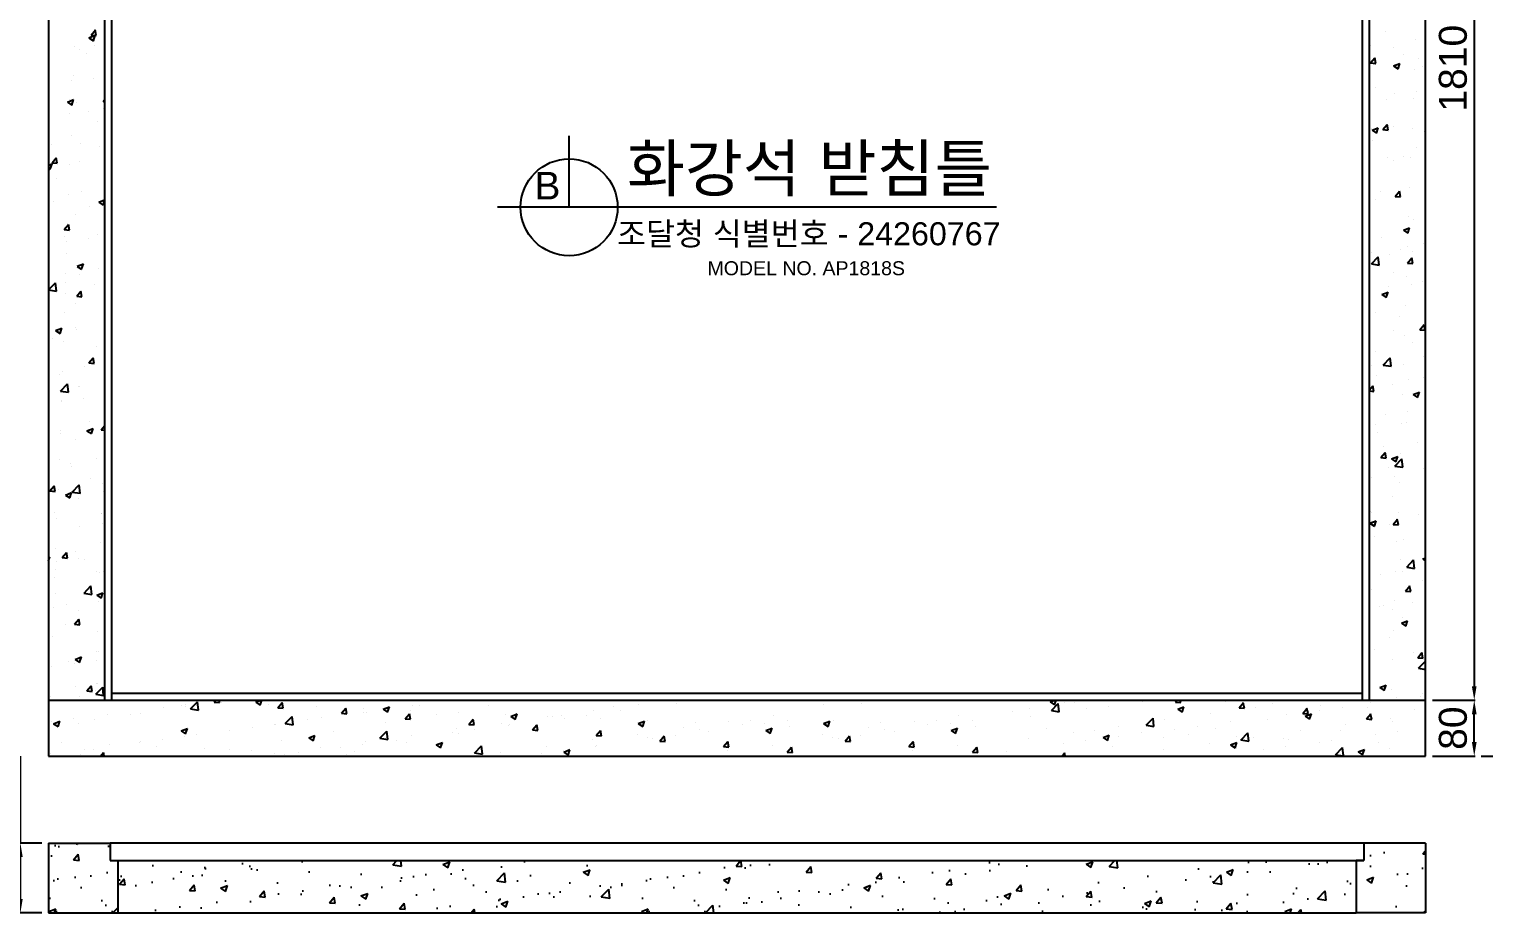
# Model space of a CAD drawing. Header units: millimetres. Extents: x 19970 to 27858, y -49763 to -44184.
# Drawn here: x 24179 to 26260, y -46942 to -45677 of the extents above; entities that cross this region are included whole.
import ezdxf
from ezdxf.enums import TextEntityAlignment as Align

# ---------------------------------------------------------------- set-up
doc = ezdxf.new("R2010")
doc.units = ezdxf.units.MM
doc.layers.add('TEXT', color=7, linetype='Continuous')
doc.layers.add('받침틀', color=251, linetype='Continuous')
doc.styles.get("Standard").update_dxf_attribs({"font": 'arial.ttf'})
doc.dimstyles.new('ISO-25', dxfattribs={"dimtxt": 40, "dimasz": 20, "dimexe": 1.25, "dimexo": 10, "dimgap": 10, "dimtad": 1, "dimdec": 0, "dimtxsty": 'Standard', "dimcen": 2.5, "dimclrd": 3, "dimclre": 3, "dimclrt": 3, "dimadec": 0, "dimazin": 0, "dimtfac": 1, "dimtdec": 0, "dimtmove": 0, "dimatfit": 3, "dimfxl": 0, "dimarcsym": 0})
pattern_1 = [(50, (11743.48, -48800.54), (100.20157, -8.7665), [10.4775, -115.2525]), (355, (11743.48, -48800.54), (-19.3839, 105.0813), [8.382, -92.2023]), (100.45144, (11751.83, -48801.27), (80.8177, 96.31476), [8.9045, -97.9496]), (46.1842, (11743.48, -48772.6), (149.0935, -23.1233), [15.7162, -172.8787]), (96.6356, (11755.9, -48774.53), (130.5723, 136.0844), [13.3568, -146.9246]), (351.1842, (11743.48, -48772.6), (130.5723, 136.0844), [12.573, -138.3029]), (21, (11757.45, -48779.585), (83.3879, -56.24586), [10.4775, -115.2525]), (326, (11757.45, -48779.58), (33.9911, 101.3034), [8.382, -92.202]), (71.45144, (11764.4, -48784.27), (117.379, 45.0575), [8.9045, -97.9495]), (37.5, (11743.48, -48800.54), (1.69873, 46.50527), [0, -91.0844, 0, -93.599, 0, -92.55125]), (7.5, (11743.48, -48800.54), (36.75081, 55.09932), [0, -53.3654, 0, -88.9889, 0, -35.27425]), (327.5, (11712.327, -48800.54), (74.57483, -3.15081), [0, -34.925, 0, -108.966, 0, -144.5895]), (317.5, (11698.36, -48800.54), (81.47105, 13.98457), [0, -45.4025, 0, -72.3646, 0, -102.6795])]

# ---------------------------------------------------------------- blocks, each defined once
blk = doc.blocks.new('*D24')
at = {"color": 3, "lineweight": -2, "transparency": 16777216}
for p, q in [((26227.2, -44827.9), (26247.8, -44827.9)), ((26246.6, -44847.9), (26246.6, -46617.9)), ((26186.6, -46637.9), (26247.8, -46637.9))]:
    blk.add_line(p, q, dxfattribs=at)
at = {"color": 3, "transparency": 16777216}
for points in [[(26243.2, -44847.9), (26249.9, -44847.9), (26246.6, -44827.9)], [(26243.2, -46617.9), (26249.9, -46617.9), (26246.6, -46637.9)]]:
    blk.add_solid(points, dxfattribs=at)
at = {"layer": 'Defpoints', "color": 0, "transparency": 16777216}
for p in [(26217.2, -44827.9), (26176.6, -46637.9), (26246.6, -46637.9)]:
    blk.add_point(p, dxfattribs=at)
at = {"color": 3, "transparency": 16777216, "insert": (26216.2, -45732.9), "char_height": 40, "attachment_point": 5, "rotation": 90}
blk.add_mtext('1810', dxfattribs=at)
blk = doc.blocks.new('*D25')
at = {"color": 3, "lineweight": -2, "transparency": 16777216}
for p, q in [((26236.6, -46637.9), (26245.3, -46637.9)), ((26246.6, -46697.9), (26246.6, -46657.9)), ((26186.6, -46717.9), (26247.8, -46717.9))]:
    blk.add_line(p, q, dxfattribs=at)
at = {"color": 3, "transparency": 16777216}
for points in [[(26243.2, -46657.9), (26249.9, -46657.9), (26246.6, -46637.9)], [(26243.2, -46697.9), (26249.9, -46697.9), (26246.6, -46717.9)]]:
    blk.add_solid(points, dxfattribs=at)
at = {"layer": 'Defpoints', "color": 0, "transparency": 16777216}
for p in [(26246.6, -46637.9), (26246.6, -46637.9), (26176.6, -46717.9)]:
    blk.add_point(p, dxfattribs=at)
at = {"color": 3, "transparency": 16777216, "insert": (26216.2, -46677.9), "char_height": 40, "attachment_point": 5, "rotation": 90}
blk.add_mtext('80', dxfattribs=at)
blk = doc.blocks.new('*D19')
at = {"color": 3, "lineweight": -2, "transparency": 16777216}
for p, q in [((26256.6, -44747.9), (26328.1, -44747.9)), ((26326.9, -46697.9), (26326.9, -44767.9)), ((26256.6, -46717.9), (26328.1, -46717.9))]:
    blk.add_line(p, q, dxfattribs=at)
at = {"color": 3, "transparency": 16777216}
for points in [[(26323.5, -44767.9), (26330.2, -44767.9), (26326.9, -44747.9)], [(26323.5, -46697.9), (26330.2, -46697.9), (26326.9, -46717.9)]]:
    blk.add_solid(points, dxfattribs=at)
at = {"layer": 'Defpoints', "color": 0, "transparency": 16777216}
for p in [(26246.6, -44747.9), (26326.9, -44747.9), (26246.6, -46717.9)]:
    blk.add_point(p, dxfattribs=at)
at = {"color": 3, "transparency": 16777216, "insert": (26296.4, -45732.9), "char_height": 40, "attachment_point": 5, "rotation": 90}
blk.add_mtext('1970', dxfattribs=at)
blk = doc.blocks.new('*D17')
at = {"color": 3, "lineweight": -2, "transparency": 16777216}
for p, q in [((24166.2, -46842.5), (24166.2, -46718)), ((24196.6, -46842.5), (24165, -46842.5)), ((24166.2, -46922.5), (24166.2, -46862.5)), ((24196.6, -46942.5), (24165, -46942.5))]:
    blk.add_line(p, q, dxfattribs=at)
at = {"color": 3, "transparency": 16777216}
for points in [[(24162.9, -46862.5), (24169.5, -46862.5), (24166.2, -46842.5)], [(24162.9, -46922.5), (24169.5, -46922.5), (24166.2, -46942.5)]]:
    blk.add_solid(points, dxfattribs=at)
at = {"layer": 'Defpoints', "color": 0, "transparency": 16777216}
for p in [(24166.2, -46842.5), (24206.6, -46842.5), (24206.6, -46942.5)]:
    blk.add_point(p, dxfattribs=at)
at = {"color": 3, "transparency": 16777216, "insert": (24135.8, -46770.2), "char_height": 40, "attachment_point": 5, "rotation": 90}
blk.add_mtext('100', dxfattribs=at)

msp = doc.modelspace()

# ---------------------------------------------------------------- hatches: boundary and pattern name
h = msp.add_hatch()
h.set_pattern_fill('AR-CONC', color=256, scale=0.55)
h.set_pattern_definition([(50, (10895.48, -48800.54), (100.20157, -8.7665), [10.4775, -115.2525]), (355, (10895.48, -48800.54), (-19.3839, 105.0813), [8.382, -92.2023]), (100.45144, (10903.83, -48801.27), (80.8177, 96.31476), [8.9045, -97.9496]), (46.1842, (10895.48, -48772.6), (149.0935, -23.1233), [15.7162, -172.8787]), (96.6356, (10907.9, -48774.53), (130.5723, 136.0844), [13.3568, -146.9246]), (351.1842, (10895.48, -48772.6), (130.5723, 136.0844), [12.573, -138.3029]), (21, (10909.45, -48779.585), (83.3879, -56.24586), [10.4775, -115.2525]), (326, (10909.45, -48779.58), (33.9911, 101.3034), [8.382, -92.202]), (71.45144, (10916.4, -48784.27), (117.379, 45.0575), [8.9045, -97.9495]), (37.5, (10895.48, -48800.54), (1.69873, 46.50527), [0, -91.0844, 0, -93.599, 0, -92.55125]), (7.5, (10895.48, -48800.54), (36.75081, 55.09932), [0, -53.3654, 0, -88.9889, 0, -35.27425]), (327.5, (10864.327, -48800.54), (74.57483, -3.15081), [0, -34.925, 0, -108.966, 0, -144.5895]), (317.5, (10850.36, -48800.54), (81.47105, 13.98457), [0, -45.4025, 0, -72.3646, 0, -102.6795])])
h.paths.add_polyline_path([(24305.6, -46942.5), (24305.6, -46864.5), (24294.6, -46864.5), (24294.6, -46842.5), (24206.6, -46842.5), (24206.6, -46942.5)])
h = msp.add_hatch()
h.set_pattern_fill('AR-CONC', color=256, scale=0.55)
h.set_pattern_definition(pattern_1)
h.paths.add_polyline_path([(26077.6, -46867.5), (26077.6, -46942.5), (26176.6, -46942.5), (26176.6, -46842.5), (26088.6, -46842.5), (26088.6, -46867.5)])
h = msp.add_hatch()
h.set_pattern_fill('AR-CONC', color=256, scale=0.55)
h.set_pattern_definition(pattern_1)
h.paths.add_polyline_path([(24305.6, -46867.5), (24305.6, -46942.5), (26077.6, -46942.5), (26077.6, -46867.5)])

# ---------------------------------------------------------------- linework, layer by layer
at = {"linetype": 'Continuous'}
for p, q in [((24264.3, -45689.2), (24273.2, -45685.8)), ((24264.3, -45689.2), (24270.6, -45693.5)), ((24267.3, -45685.4), (24273.4, -45678.1)), ((24267.3, -45685.4), (24274.8, -45686)), ((24270.6, -45693.5), (24273.2, -45685.8)), ((24274.8, -45686.1), (24273.3, -45678.1)), ((26119.4, -45680.2), (26119.4, -45680.2)), ((26162.2, -45692.3), (26162.2, -45692.3)), ((24243.2, -45701.7), (24243.2, -45701.7)), ((24251.2, -45706.1), (24251.2, -45706.1)), ((24261.2, -45712.5), (24261.2, -45712.5)), ((24272.2, -45701.1), (24272.2, -45701.1)), ((26098, -45700.4), (26098, -45700.4)), ((26131.4, -45703.6), (26131.4, -45703.6)), ((26145.8, -45713.8), (26145.8, -45713.8)), ((26098.2, -45725.3), (26104.3, -45718)), ((26098.2, -45725.3), (26105.8, -45726)), ((26105.7, -45726), (26104.3, -45718)), ((26104.8, -45728), (26104.8, -45728)), ((26131.2, -45729.6), (26140.1, -45726.2)), ((26131.2, -45729.6), (26137.5, -45733.9)), ((26137.5, -45733.9), (26140.1, -45726.2)), ((26160.6, -45734.5), (26160.6, -45734.5)), ((26166.2, -45719.7), (26166.2, -45719.7)), ((26172.6, -45730.9), (26172.6, -45730.9)), ((24238.8, -45751.2), (24238.8, -45751.2)), ((24241.7, -45744), (24241.7, -45744)), ((24270.5, -45747), (24270.5, -45747)), ((24233.4, -45781.3), (24242.3, -45777.9)), ((24236.5, -45777.4), (24236.5, -45777.4)), ((24239.7, -45785.6), (24242.3, -45777.9)), ((26105.8, -45760.7), (26105.8, -45760.7)), ((26120.5, -45778.4), (26120.5, -45778.4)), ((26132.8, -45769.8), (26132.8, -45769.8)), ((26159.1, -45776.8), (26159.1, -45776.8)), ((26164.6, -45765.6), (26164.6, -45765.6)), ((24233.4, -45781.3), (24239.7, -45785.6)), ((24237.1, -45797.1), (24237.1, -45797.1)), ((24240.1, -45786.3), (24240.1, -45786.3)), ((24246, -45781.8), (24246, -45781.8)), ((24263.3, -45794.5), (24263.3, -45794.5)), ((24284.9, -45780.9), (24286.6, -45778.9)), ((24284.9, -45780.9), (24286.6, -45781.1)), ((24285.2, -45790.8), (24285.2, -45790.8)), ((24276.4, -45809.7), (24276.4, -45809.7)), ((26099.4, -45819.9), (26099.4, -45819.9)), ((26100.3, -45821.7), (26109.2, -45818.3)), ((26106.6, -45826), (26109.2, -45818.3)), ((26115.8, -45820.9), (26122, -45813.6)), ((26123.3, -45821.5), (26121.9, -45813.6)), ((26131.2, -45815.7), (26131.2, -45815.7)), ((26157.6, -45819.1), (26157.6, -45819.1)), ((24238.6, -45828.6), (24238.6, -45828.6)), ((24251.8, -45840.9), (24251.8, -45840.9)), ((26100.3, -45821.7), (26106.6, -45826)), ((26100.6, -45836.5), (26100.6, -45836.5)), ((26115.8, -45820.9), (26123.4, -45821.5)), ((26174.7, -45823.8), (26174.7, -45823.8)), ((24211.2, -45842), (24211.2, -45842)), ((24211.4, -45868.5), (24217.5, -45861.2)), ((24218.9, -45869.1), (24217.5, -45861.2)), ((24279, -45844.8), (24279, -45844.8)), ((26122.6, -45860.4), (26122.6, -45860.4)), ((26145.9, -45859.5), (26145.9, -45859.5)), ((26156, -45861.4), (26156, -45861.4)), ((26163.6, -45846.2), (26163.6, -45846.2)), ((24206.6, -45871.9), (24211.4, -45870)), ((24206.6, -45876.2), (24208.8, -45877.7)), ((24208.8, -45877.7), (24211.4, -45870)), ((24211.4, -45868.5), (24219, -45869.1)), ((24237, -45870.9), (24237, -45870.9)), ((24250.9, -45866.9), (24250.9, -45866.9)), ((26097.8, -45865.8), (26097.8, -45865.8)), ((26131, -45864.4), (26131, -45864.4)), ((26176.1, -45872.9), (26176.6, -45872.7)), ((26176.1, -45872.9), (26176.6, -45873.2)), ((24218.4, -45891), (24218.4, -45891)), ((24213.3, -45923.9), (24213.3, -45923.9)), ((24235.5, -45913.1), (24235.5, -45913.1)), ((24254.3, -45909.7), (24254.3, -45909.7)), ((24278.3, -45924.5), (24286.6, -45921.4)), ((24284.7, -45928.8), (24286.6, -45923.1)), ((26105.5, -45921.5), (26105.5, -45921.5)), ((26112.5, -45909.6), (26112.5, -45909.6)), ((26133.4, -45916.4), (26139.6, -45909.1)), ((26133.4, -45916.4), (26141, -45917)), ((26138.3, -45910.7), (26138.3, -45910.7)), ((26141, -45917.1), (26139.5, -45909.1)), ((26154.5, -45903.6), (26154.5, -45903.6)), ((24245.6, -45942.7), (24245.6, -45942.7)), ((24265.2, -45930.5), (24265.2, -45930.5)), ((24278.3, -45924.6), (24284.7, -45928.8)), ((24281.1, -45926.8), (24281.1, -45926.8)), ((24229, -45964), (24235.2, -45956.7)), ((24229, -45964), (24236.6, -45964.7)), ((24234, -45955.4), (24234, -45955.4)), ((24236.6, -45964.7), (24235.1, -45956.7)), ((26145.2, -45965), (26154.1, -45961.5)), ((26145.2, -45965), (26151.5, -45969.2)), ((26151.5, -45969.2), (26154.1, -45961.6)), ((26152.9, -45945.9), (26152.9, -45945.9)), ((26159.3, -45949.1), (26159.3, -45949.1)), ((24229, -45974.3), (24229, -45974.3)), ((24231.8, -45980.6), (24231.8, -45980.6)), ((24263.6, -45976.4), (24263.6, -45976.4)), ((24276, -45970.5), (24276, -45970.5)), ((26113.6, -45975.6), (26113.6, -45975.6)), ((26174.3, -45984.6), (26174.3, -45984.6)), ((24232.4, -45997.7), (24232.4, -45997.7)), ((26099.4, -46013.2), (26109.3, -46002.9)), ((26100.2, -45997.3), (26100.2, -45997.3)), ((26110.7, -46015), (26109.3, -46002.9)), ((26125.8, -45999.2), (26125.8, -45999.2)), ((26140.4, -45992.7), (26140.4, -45992.7)), ((26151.1, -46011.9), (26157.2, -46004.6)), ((26151.4, -45988.2), (26151.4, -45988.2)), ((26158.6, -46012.6), (26157.1, -46004.6)), ((26157.6, -45995), (26157.6, -45995)), ((24230.2, -46026.5), (24230.2, -46026.5)), ((24247.4, -46016.6), (24256.3, -46013.2)), ((24247.4, -46016.7), (24253.8, -46020.9)), ((24250.5, -46027.7), (24250.5, -46027.7)), ((24253.8, -46020.9), (24256.3, -46013.2)), ((24278.3, -46020.2), (24278.3, -46020.2)), ((26099.4, -46013.2), (26110.7, -46015)), ((26130.7, -46025.2), (26130.7, -46025.2)), ((26151.1, -46011.9), (26158.7, -46012.6)), ((24206.6, -46050.4), (24216.5, -46040.1)), ((24217.9, -46052.2), (24216.5, -46040.1)), ((24230.9, -46040), (24230.9, -46040)), ((24272.1, -46042.1), (24272.1, -46042.1)), ((26124.2, -46045.1), (26124.2, -46045.1)), ((26149.8, -46030.5), (26149.8, -46030.5)), ((26156.1, -46043), (26156.1, -46043)), ((26172.3, -46038.8), (26172.3, -46038.8)), ((24206.6, -46050.4), (24217.9, -46052.2)), ((24231.1, -46056.2), (24231.1, -46056.2)), ((24246.7, -46059.5), (24252.8, -46052.2)), ((24246.7, -46059.5), (24254.2, -46060.2)), ((24254.2, -46060.2), (24252.7, -46052.2)), ((26114.3, -46057.1), (26123.2, -46053.6)), ((26114.3, -46057.1), (26120.6, -46061.3)), ((26120.6, -46061.3), (26123.2, -46053.6)), ((24229.3, -46082.2), (24229.3, -46082.2)), ((24244.9, -46070.3), (24244.9, -46070.3)), ((26105.1, -46082.4), (26105.1, -46082.4)), ((26138.9, -46088.9), (26138.9, -46088.9)), ((26148.3, -46072.7), (26148.3, -46072.7)), ((24216.5, -46108.7), (24225.4, -46105.3)), ((24216.5, -46108.7), (24222.9, -46113)), ((24222.9, -46113), (24225.4, -46105.3)), ((24245.2, -46103.5), (24245.2, -46103.5)), ((24246.8, -46106.6), (24246.8, -46106.6)), ((26131.4, -46107.9), (26131.4, -46107.9)), ((26168.7, -46107.4), (26174.8, -46100.1)), ((26168.7, -46107.4), (26176.3, -46108.1)), ((26176.2, -46108.1), (26174.7, -46100.2)), ((24211.5, -46120.4), (24211.5, -46120.4)), ((24227.8, -46124.5), (24227.8, -46124.5)), ((24275.7, -46131.4), (24275.7, -46131.4)), ((26146.7, -46115), (26146.7, -46115)), ((26158.2, -46125), (26158.2, -46125)), ((24264.3, -46155), (24270.4, -46147.7)), ((24271.8, -46155.7), (24270.3, -46147.8)), ((26105.5, -46139), (26105.5, -46139)), ((26116.3, -46158), (26126.2, -46147.7)), ((26127.6, -46159.7), (26126.2, -46147.7)), ((26173.9, -46145.4), (26173.9, -46145.4)), ((24222.1, -46171.5), (24222.1, -46171.5)), ((24226.2, -46166.8), (24226.2, -46166.8)), ((24258.3, -46159.9), (24258.3, -46159.9)), ((24264.3, -46155), (24271.9, -46155.7)), ((26099.8, -46158.1), (26099.8, -46158.1)), ((26106.1, -46172.5), (26106.1, -46172.5)), ((26116.3, -46157.9), (26127.6, -46159.7)), ((26145.2, -46157.3), (26145.2, -46157.3)), ((24223.5, -46195.2), (24233.4, -46184.9)), ((24234.8, -46196.9), (24233.4, -46184.9)), ((24248.9, -46188.6), (24248.9, -46188.6)), ((24250.1, -46188.5), (24250.1, -46188.5)), ((26096.6, -46193.4), (26101.3, -46187.7)), ((26102.7, -46195.7), (26101.3, -46187.7)), ((26130.3, -46186), (26130.3, -46186)), ((26152.3, -46178.5), (26152.3, -46178.5)), ((26173.9, -46175.4), (26173.9, -46175.4)), ((24223.5, -46195.2), (24234.8, -46196.9)), ((24224.7, -46209.1), (24224.7, -46209.1)), ((24224.9, -46210), (24224.9, -46210)), ((24256.6, -46205.8), (24256.6, -46205.8)), ((26096.6, -46195.1), (26102.8, -46195.7)), ((26143.7, -46199.6), (26143.7, -46199.6)), ((26159.2, -46200.3), (26168.1, -46196.9)), ((26159.2, -46200.3), (26165.5, -46204.6)), ((26165.5, -46204.6), (26168.1, -46196.9)), ((26118.9, -46228.6), (26118.9, -46228.6)), ((26150.7, -46224.4), (26150.7, -46224.4)), ((24223.2, -46251.4), (24223.2, -46251.4)), ((24223.2, -46255.9), (24223.2, -46255.9)), ((24261.4, -46252), (24270.3, -46248.6)), ((24261.4, -46252), (24267.8, -46256.2)), ((24264.6, -46238.9), (24264.6, -46238.9)), ((24267.8, -46256.2), (24270.3, -46248.6)), ((24271.3, -46249.6), (24271.3, -46249.6)), ((24281.9, -46250.6), (24286.6, -46245)), ((24281.9, -46250.6), (24286.6, -46251)), ((26104.7, -46243.2), (26104.7, -46243.2)), ((26108.2, -46254.4), (26108.2, -46254.4)), ((26142.1, -46241.9), (26142.1, -46241.9)), ((26149.2, -46240.2), (26149.2, -46240.2)), ((26176, -46257.3), (26176, -46257.3)), ((24244.9, -46264.3), (24244.9, -46264.3)), ((26117.3, -46274.5), (26117.3, -46274.5)), ((26165.4, -46268.2), (26165.4, -46268.2)), ((24221.6, -46293.6), (24221.6, -46293.6)), ((24275.3, -46292.2), (24275.3, -46292.2)), ((24285.8, -46285.5), (24285.8, -46285.5)), ((26112.8, -46290.5), (26119, -46283.2)), ((26112.8, -46290.5), (26120.4, -46291.2)), ((26120.4, -46291.2), (26118.9, -46283.2)), ((26128.3, -46292.4), (26137.2, -46289)), ((26128.3, -46292.4), (26134.6, -46296.6)), ((26133.1, -46302.7), (26143, -46292.4)), ((26134.6, -46296.6), (26137.2, -46289)), ((26140.6, -46284.1), (26140.6, -46284.1)), ((26144.4, -46304.4), (26143, -46292.4)), ((24237.9, -46299.6), (24237.9, -46299.6)), ((24239.9, -46303.8), (24239.9, -46303.8)), ((26099.5, -46318.9), (26099.5, -46318.9)), ((26123.9, -46304.8), (26123.9, -46304.8)), ((26132, -46318.2), (26132, -46318.2)), ((26133.1, -46302.7), (26144.4, -46304.4)), ((26173.5, -46306.2), (26173.5, -46306.2)), ((24208.4, -46338.1), (24214.5, -46330.8)), ((24208.4, -46338.1), (24216, -46338.8)), ((24215.9, -46338.8), (24214.5, -46330.9)), ((24220.1, -46335.9), (24220.1, -46335.9)), ((24240.3, -46339.9), (24250.2, -46329.6)), ((24240.3, -46339.9), (24251.6, -46341.6)), ((24251.6, -46341.7), (24250.2, -46329.6)), ((24266.7, -46320.9), (24266.7, -46320.9)), ((24284.2, -46327.8), (24284.2, -46327.8)), ((24284.7, -46339.2), (24284.7, -46339.2)), ((26139, -46326.4), (26139, -46326.4)), ((24230.5, -46344.1), (24239.4, -46340.6)), ((24230.5, -46344.1), (24236.9, -46348.3)), ((24236.9, -46348.3), (24239.4, -46340.7)), ((24249.7, -46349.3), (24249.7, -46349.3)), ((26129.9, -46346.8), (26129.9, -46346.8)), ((24214.6, -46368.4), (24214.6, -46368.4)), ((24218.5, -46378.2), (24218.5, -46378.2)), ((24282.4, -46371.2), (24282.4, -46371.2)), ((24282.7, -46370.1), (24282.7, -46370.1)), ((26097.4, -46384.5), (26106.3, -46381.1)), ((26098.6, -46368.3), (26098.6, -46368.3)), ((26099.2, -46369.7), (26099.2, -46369.7)), ((26103.7, -46388.7), (26106.3, -46381.1)), ((26130.5, -46386.1), (26136.6, -46378.8)), ((26138, -46386.7), (26136.5, -46378.8)), ((26137.5, -46368.7), (26137.5, -46368.7)), ((26167, -46372.6), (26167, -46372.6)), ((24251.3, -46389.3), (24251.3, -46389.3)), ((24283.1, -46385.1), (24283.1, -46385.1)), ((26097.4, -46384.5), (26103.7, -46388.7)), ((26126, -46386.8), (26126, -46386.8)), ((26130.5, -46386.1), (26138.1, -46386.7)), ((24217, -46420.5), (24217, -46420.5)), ((24281.1, -46412.3), (24281.1, -46412.3)), ((26104.3, -46404), (26104.3, -46404)), ((26135.9, -46411), (26135.9, -46411)), ((26145.3, -46407.9), (26145.3, -46407.9)), ((24206.6, -46433.5), (24208.5, -46432.7)), ((24206.6, -46438.5), (24208.5, -46432.7)), ((24217.9, -46439.4), (24217.9, -46439.4)), ((24226, -46433.7), (24232.2, -46426.4)), ((24226, -46433.7), (24233.6, -46434.3)), ((24233.6, -46434.3), (24232.1, -46426.4)), ((24244.5, -46425.1), (24244.5, -46425.1)), ((24249.7, -46435.2), (24249.7, -46435.2)), ((24257.7, -46436.1), (24257.7, -46436.1)), ((26141.7, -46437.1), (26141.7, -46437.1)), ((26150, -46447.4), (26159.8, -46437.1)), ((26161.2, -46449.2), (26159.8, -46437.1)), ((26173.2, -46435.6), (26176.6, -46434.3)), ((26173.2, -46435.6), (26176.6, -46437.9)), ((24215.4, -46462.7), (24215.4, -46462.7)), ((24216.7, -46450.3), (24216.7, -46450.3)), ((24274.9, -46453), (24274.9, -46453)), ((24279.6, -46454.6), (24279.6, -46454.6)), ((24284.5, -46453.2), (24284.5, -46453.2)), ((26111.9, -46458), (26111.9, -46458)), ((26134.4, -46453.2), (26134.4, -46453.2)), ((26143.7, -46453.8), (26143.7, -46453.8)), ((26149.9, -46447.4), (26161.2, -46449.2)), ((24216.3, -46485.3), (24216.3, -46485.3)), ((24257.1, -46484.6), (24268.4, -46486.4)), ((24257.2, -46484.6), (24267, -46474.3)), ((24264.4, -46478.9), (24264.4, -46478.9)), ((24268.4, -46486.4), (24267, -46474.3)), ((24275.5, -46487.3), (24284.3, -46483.9)), ((24281.8, -46491.6), (24284.3, -46483.9)), ((26099.1, -46479.8), (26099.1, -46479.8)), ((26148.1, -46481.6), (26154.2, -46474.3)), ((26148.1, -46481.6), (26155.7, -46482.3)), ((26155.6, -46482.3), (26154.1, -46474.3)), ((26173.2, -46467.1), (26173.2, -46467.1)), ((24213.9, -46505), (24213.9, -46505)), ((24232.4, -46500.7), (24232.4, -46500.7)), ((24275.4, -46487.3), (24281.8, -46491.6)), ((24278, -46496.9), (24278, -46496.9)), ((26110.3, -46503.9), (26110.3, -46503.9)), ((26117, -46502), (26117, -46502)), ((26132.8, -46495.5), (26132.8, -46495.5)), ((26158.4, -46497.5), (26158.4, -46497.5)), ((24243.7, -46529.2), (24249.8, -46521.9)), ((24249.4, -46510.1), (24249.4, -46510.1)), ((24251.2, -46529.9), (24249.7, -46521.9)), ((26129.5, -46507.7), (26129.5, -46507.7)), ((26142.3, -46527.7), (26151.2, -46524.3)), ((26142.3, -46527.7), (26148.6, -46532)), ((26143.8, -46519.1), (26143.8, -46519.1)), ((26148.6, -46532), (26151.2, -46524.3)), ((24212.3, -46547.3), (24212.3, -46547.3)), ((24231, -46529), (24231, -46529)), ((24243.7, -46529.2), (24251.3, -46529.9)), ((24276.5, -46539.2), (24276.5, -46539.2)), ((26125, -46547.6), (26125, -46547.6)), ((26131.3, -46537.8), (26131.3, -46537.8)), ((24207.7, -46565.6), (24207.7, -46565.6)), ((24275.5, -46568.5), (24275.5, -46568.5)), ((24277.8, -46568.5), (24277.8, -46568.5)), ((26104, -46564.8), (26104, -46564.8)), ((26159.5, -46569.4), (26159.5, -46569.4)), ((24210.8, -46589.6), (24210.8, -46589.6)), ((24234.5, -46582.6), (24234.5, -46582.6)), ((24244.1, -46585.9), (24244.1, -46585.9)), ((24244.5, -46579.4), (24250.9, -46583.7)), ((24244.6, -46579.4), (24253.4, -46576)), ((24250.9, -46583.7), (24253.4, -46576)), ((24274.9, -46581.4), (24274.9, -46581.4)), ((26129.8, -46580.1), (26129.8, -46580.1)), ((26165.7, -46577.1), (26171.8, -46569.8)), ((26165.7, -46577.1), (26173.3, -46577.8)), ((26166.8, -46592.2), (26176.6, -46582)), ((26173.2, -46577.8), (26171.8, -46569.8)), ((26171.8, -46587.1), (26171.8, -46587.1)), ((26166.8, -46592.1), (26176.6, -46593.7)), ((24209.3, -46631.9), (24209.3, -46631.9)), ((24244.4, -46618.6), (24244.4, -46618.6)), ((24261.3, -46624.7), (24267.4, -46617.4)), ((24261.3, -46624.7), (24268.9, -46625.4)), ((24268.8, -46625.4), (24267.3, -46617.4)), ((24273.4, -46623.7), (24273.4, -46623.7)), ((24274, -46629.4), (24283.9, -46619.1)), ((24274, -46629.4), (24285.3, -46631.1)), ((24274.6, -46613.8), (24274.6, -46613.8)), ((24276.2, -46614.5), (24276.2, -46614.5)), ((24285.3, -46631.1), (24283.9, -46619.1)), ((26111.4, -46619.8), (26120.3, -46616.4)), ((26111.4, -46619.8), (26117.7, -46624.1)), ((26117.7, -46624.1), (26120.3, -46616.4)), ((26128.2, -46622.4), (26128.2, -46622.4)), ((26172.8, -46627.9), (26172.8, -46627.9)), ((24250.2, -46633), (24250.2, -46633)), ((24371, -46647.7), (24371, -46647.7)), ((24385.8, -46638.7), (24385.8, -46638.7)), ((24397.1, -46645.5), (24397.1, -46645.5)), ((24402.8, -46643.5), (24402.8, -46643.5)), ((24403, -46647.5), (24403, -46647.5)), ((24409.5, -46650.4), (24419.4, -46640.1)), ((24409.5, -46650.4), (24420.8, -46652.1)), ((24420.8, -46652.2), (24419.4, -46640.1)), ((24443.5, -46640.7), (24445.8, -46637.9)), ((24443.5, -46640.7), (24451.1, -46641.3)), ((24451, -46641.3), (24450.4, -46637.9)), ((24453.6, -46641.6), (24453.6, -46641.6)), ((24467.2, -46639.4), (24467.2, -46639.4)), ((24502.9, -46640.7), (24510.2, -46637.9)), ((24502.9, -46640.7), (24509.2, -46645)), ((24509.2, -46645), (24511.6, -46637.9)), ((24521.4, -46644.5), (24521.4, -46644.5)), ((24534.6, -46648.6), (24540.7, -46641.3)), ((24534.6, -46648.6), (24542.2, -46649.3)), ((24542.1, -46649.3), (24540.6, -46641.3)), ((24589.2, -46647.3), (24589.2, -46647.3)), ((24625.7, -46656.6), (24631.8, -46649.3)), ((24633.2, -46657.3), (24631.7, -46649.3)), ((24657, -46650.2), (24657, -46650.2)), ((24685.4, -46650.9), (24694.3, -46647.4)), ((24685.4, -46650.9), (24691.7, -46655.1)), ((24689.6, -46651.4), (24689.6, -46651.4)), ((24691.7, -46655.1), (24694.3, -46647.5)), ((24726.9, -46645.6), (24726.9, -46645.6)), ((24737.7, -46645.1), (24737.7, -46645.1)), ((24836.3, -46645), (24836.3, -46645)), ((24985.9, -46652.3), (24985.9, -46652.3)), ((25014.8, -46647.5), (25014.8, -46647.5)), ((25050, -46644.2), (25050, -46644.2)), ((25104.7, -46642.4), (25104.7, -46642.4)), ((25136.5, -46638.3), (25136.5, -46638.3)), ((25315.3, -46644.2), (25315.3, -46644.2)), ((25369.9, -46642.4), (25369.9, -46642.4)), ((25401.7, -46638.3), (25401.7, -46638.3)), ((25609.8, -46650.3), (25609.8, -46650.3)), ((25639.6, -46640.4), (25646.3, -46637.9)), ((25639.6, -46640.4), (25646, -46644.7)), ((25641.5, -46652.8), (25651.4, -46642.5)), ((25641.5, -46652.8), (25652.8, -46654.5)), ((25646, -46644.7), (25648.2, -46637.9)), ((25652.8, -46654.6), (25651.3, -46642.5)), ((25659.6, -46641.1), (25659.6, -46641.1)), ((25675, -46641.4), (25675, -46641.4)), ((25691.5, -46650.4), (25691.5, -46650.4)), ((25723.3, -46646.2), (25723.3, -46646.2)), ((25771.4, -46639.9), (25771.4, -46639.9)), ((25819, -46640.8), (25821.4, -46637.9)), ((25819, -46640.8), (25826.6, -46641.4)), ((25822.2, -46650.6), (25831.1, -46647.2)), ((25822.2, -46650.6), (25828.5, -46654.8)), ((25826.5, -46641.4), (25825.8, -46637.9)), ((25828.5, -46654.8), (25831, -46647.2)), ((25890.4, -46639.9), (25890.4, -46639.9)), ((25910.1, -46648.7), (25916.2, -46641.4)), ((25910.1, -46648.7), (25917.6, -46649.4)), ((25917.6, -46649.4), (25916.1, -46641.5)), ((25932.9, -46649), (25932.9, -46649)), ((25958.2, -46642.8), (25958.2, -46642.8)), ((25998.9, -46639.4), (25998.9, -46639.4)), ((26001.1, -46656.7), (26007.3, -46649.4)), ((26008.7, -46657.4), (26007.2, -46649.4)), ((26026, -46645.7), (26026, -46645.7)), ((26058.2, -46647.8), (26058.2, -46647.8)), ((26093.8, -46648.5), (26093.8, -46648.5)), ((26098.7, -46640.6), (26098.7, -46640.6)), ((26134.8, -46634.3), (26134.8, -46634.3)), ((26138.4, -46637.2), (26138.4, -46637.2)), ((26161.6, -46651.4), (26161.6, -46651.4)), ((26170.2, -46633.1), (26170.2, -46633.1)), ((24210.9, -46668.7), (24210.9, -46668.7)), ((24213.6, -46671.5), (24222.5, -46668.1)), ((24213.6, -46671.5), (24220, -46675.7)), ((24220, -46675.7), (24222.5, -46668.1)), ((24242.7, -46664.5), (24242.7, -46664.5)), ((24249, -46671), (24249, -46671)), ((24271.9, -46666), (24271.9, -46666)), ((24290.8, -46658.2), (24290.8, -46658.2)), ((24323.1, -46658.3), (24323.1, -46658.3)), ((24337.8, -46656.5), (24337.8, -46656.5)), ((24529.5, -46672.5), (24529.5, -46672.5)), ((24531.6, -46672.2), (24531.6, -46672.2)), ((24545.1, -46671.4), (24555, -46661.1)), ((24545.1, -46671.4), (24556.4, -46673.1)), ((24556.4, -46673.2), (24554.9, -46661.1)), ((24577.6, -46666.1), (24577.6, -46666.1)), ((24596.8, -46663.2), (24596.8, -46663.2)), ((24625.7, -46656.6), (24633.3, -46657.3)), ((24657.8, -46655.6), (24657.8, -46655.6)), ((24660.9, -46655.1), (24660.9, -46655.1)), ((24688.1, -46670.5), (24688.1, -46670.5)), ((24716.8, -46664.6), (24722.9, -46657.3)), ((24716.8, -46664.6), (24724.3, -46665.2)), ((24724.3, -46665.2), (24722.8, -46657.3)), ((24724.8, -46653.1), (24724.8, -46653.1)), ((24762.2, -46657.8), (24762.2, -46657.8)), ((24792.6, -46655.9), (24792.6, -46655.9)), ((24807.8, -46672.5), (24814, -46665.2)), ((24807.8, -46672.5), (24815.4, -46673.2)), ((24815.4, -46673.2), (24813.9, -46665.3)), ((24854.7, -46670.8), (24854.7, -46670.8)), ((24860.4, -46658.8), (24860.4, -46658.8)), ((24866.7, -46672.9), (24866.7, -46672.9)), ((24867.9, -46661), (24876.8, -46657.6)), ((24867.9, -46661), (24874.2, -46665.3)), ((24874.2, -46665.3), (24876.8, -46657.6)), ((24898.9, -46680.5), (24905.1, -46673.2)), ((24906.5, -46681.2), (24905, -46673.2)), ((24920.7, -46661.3), (24920.7, -46661.3)), ((24928.2, -46661.7), (24928.2, -46661.7)), ((24940.8, -46660.2), (24940.8, -46660.2)), ((24944.6, -46663.5), (24944.6, -46663.5)), ((24976.4, -46659.3), (24976.4, -46659.3)), ((24996, -46664.5), (24996, -46664.5)), ((25024.5, -46653), (25024.5, -46653)), ((25050.4, -46671.2), (25059.3, -46667.8)), ((25050.4, -46671.2), (25056.7, -46675.5)), ((25056.7, -46675.5), (25059.3, -46667.8)), ((25063.8, -46667.4), (25063.8, -46667.4)), ((25131.6, -46670.2), (25131.6, -46670.2)), ((25179.7, -46668), (25179.7, -46668)), ((25199.4, -46673.1), (25199.4, -46673.1)), ((25211.5, -46666.5), (25211.5, -46666.5)), ((25231.4, -46671.5), (25231.4, -46671.5)), ((25243.8, -46659.9), (25243.8, -46659.9)), ((25263.2, -46667.3), (25263.2, -46667.3)), ((25315.6, -46671.2), (25324.5, -46667.8)), ((25315.6, -46671.2), (25321.9, -46675.5)), ((25321.9, -46675.5), (25324.5, -46667.8)), ((25329, -46667.4), (25329, -46667.4)), ((25396.8, -46670.2), (25396.8, -46670.2)), ((25444.9, -46668), (25444.9, -46668)), ((25464.6, -46673.1), (25464.6, -46673.1)), ((25476.7, -46666.5), (25476.7, -46666.5)), ((25496.6, -46671.5), (25496.6, -46671.5)), ((25509, -46659.9), (25509, -46659.9)), ((25528.4, -46667.3), (25528.4, -46667.3)), ((25585.5, -46653.8), (25585.5, -46653.8)), ((25611.3, -46660.9), (25611.3, -46660.9)), ((25777, -46673.8), (25786.9, -46663.5)), ((25788.3, -46675.6), (25786.9, -46663.5)), ((25803.5, -46666), (25803.5, -46666)), ((25868.8, -46657.1), (25868.8, -46657.1)), ((25898.1, -46668.9), (25898.1, -46668.9)), ((25950.6, -46666), (25950.6, -46666)), ((25978.3, -46658.3), (25978.3, -46658.3)), ((26001.1, -46656.7), (26008.7, -46657.4)), ((26004.7, -46660.7), (26013.6, -46657.3)), ((26004.7, -46660.8), (26011, -46665)), ((26010.1, -46654.1), (26010.1, -46654.1)), ((26011, -46665), (26013.6, -46657.3)), ((26024.7, -46653.3), (26024.7, -46653.3)), ((26062.5, -46672.8), (26062.5, -46672.8)), ((26092.2, -46664.7), (26098.4, -46657.4)), ((26092.2, -46664.7), (26099.8, -46665.3)), ((26099.8, -46665.4), (26098.3, -46657.4)), ((26126.7, -46664.6), (26126.7, -46664.6)), ((26129.2, -46668.5), (26129.2, -46668.5)), ((24207.7, -46674.1), (24207.7, -46674.1)), ((24369.4, -46693.6), (24369.4, -46693.6)), ((24396.2, -46681.6), (24405.1, -46678.2)), ((24396.2, -46681.7), (24402.5, -46685.9)), ((24401.5, -46689.8), (24401.5, -46689.8)), ((24402.5, -46685.9), (24405.1, -46678.2)), ((24417.5, -46687.2), (24417.5, -46687.2)), ((24465.6, -46681.7), (24465.6, -46681.7)), ((24497.7, -46676.7), (24497.7, -46676.7)), ((24578.7, -46691.8), (24587.6, -46688.4)), ((24578.7, -46691.8), (24585, -46696.1)), ((24585, -46696.1), (24587.6, -46688.4)), ((24614.1, -46683.2), (24614.1, -46683.2)), ((24680.6, -46692.4), (24690.5, -46682.1)), ((24680.6, -46692.4), (24691.9, -46694.2)), ((24691.9, -46694.2), (24690.5, -46682.1)), ((24725.4, -46687.8), (24725.4, -46687.8)), ((24784.5, -46684.6), (24784.5, -46684.6)), ((24790.6, -46678.9), (24790.6, -46678.9)), ((24792.6, -46685.6), (24792.6, -46685.6)), ((24816.3, -46680.4), (24816.3, -46680.4)), ((24864.4, -46674.1), (24864.4, -46674.1)), ((24898.9, -46680.5), (24906.5, -46681.2)), ((24990, -46688.5), (24996.2, -46681.2)), ((24990, -46688.5), (24997.6, -46689.1)), ((24997.5, -46689.2), (24996.1, -46681.2)), ((25048.5, -46686.5), (25048.5, -46686.5)), ((25063.3, -46691.9), (25063.3, -46691.9)), ((25071.3, -46692.5), (25071.3, -46692.5)), ((25081.1, -46696.4), (25087.2, -46689.1)), ((25088.6, -46697.1), (25087.2, -46689.2)), ((25103.1, -46688.4), (25103.1, -46688.4)), ((25114.5, -46676.9), (25114.5, -46676.9)), ((25137.4, -46679.2), (25137.4, -46679.2)), ((25151.2, -46682), (25151.2, -46682)), ((25232.9, -46681.4), (25241.8, -46678)), ((25232.9, -46681.4), (25239.2, -46685.6)), ((25239.2, -46685.6), (25241.8, -46678)), ((25267.2, -46676), (25267.2, -46676)), ((25313.7, -46686.5), (25313.7, -46686.5)), ((25328.5, -46691.9), (25328.5, -46691.9)), ((25336.5, -46692.5), (25336.5, -46692.5)), ((25346.3, -46696.4), (25352.5, -46689.1)), ((25353.9, -46697.1), (25352.4, -46689.2)), ((25368.3, -46688.4), (25368.3, -46688.4)), ((25379.7, -46676.9), (25379.7, -46676.9)), ((25402.6, -46679.2), (25402.6, -46679.2)), ((25416.4, -46682), (25416.4, -46682)), ((25498.1, -46681.4), (25507, -46678)), ((25498.1, -46681.4), (25504.5, -46685.6)), ((25504.5, -46685.6), (25507, -46678)), ((25532.4, -46676), (25532.4, -46676)), ((25608.2, -46692.6), (25608.2, -46692.6)), ((25635, -46678.8), (25635, -46678.8)), ((25673.4, -46683.7), (25673.4, -46683.7)), ((25702.7, -46681.7), (25702.7, -46681.7)), ((25715.4, -46691.5), (25721.8, -46695.8)), ((25715.5, -46691.5), (25724.3, -46688.1)), ((25721.8, -46695.8), (25724.3, -46688.1)), ((25737.6, -46675.5), (25737.6, -46675.5)), ((25738, -46690), (25738, -46690)), ((25770.5, -46684.6), (25770.5, -46684.6)), ((25777, -46673.8), (25788.3, -46675.6)), ((25802.5, -46691.4), (25802.5, -46691.4)), ((25818.2, -46679.4), (25818.2, -46679.4)), ((25838.3, -46687.4), (25838.3, -46687.4)), ((25850, -46675.2), (25850, -46675.2)), ((25876.5, -46678.7), (25876.5, -46678.7)), ((25906.1, -46690.3), (25906.1, -46690.3)), ((25912.6, -46694.9), (25922.4, -46684.5)), ((25923.8, -46696.6), (25922.4, -46684.5)), ((25931.4, -46691.2), (25931.4, -46691.2)), ((25973.9, -46693.2), (25973.9, -46693.2)), ((25981, -46693.9), (25981, -46693.9)), ((25997.3, -46681.7), (25997.3, -46681.7)), ((26055.1, -46681.2), (26055.1, -46681.2)), ((26105, -46687.3), (26105, -46687.3)), ((26136.8, -46683.1), (26136.8, -46683.1)), ((24209.3, -46714.6), (24209.3, -46714.6)), ((24225.5, -46697.9), (24225.5, -46697.9)), ((24252.3, -46715), (24252.3, -46715)), ((24257.4, -46708.3), (24257.4, -46708.3)), ((24270.3, -46708.3), (24270.3, -46708.3)), ((24280.9, -46717.9), (24285, -46713)), ((24285.9, -46717.9), (24285, -46713)), ((24293.3, -46700.8), (24293.3, -46700.8)), ((24336.3, -46698.8), (24336.3, -46698.8)), ((24337.6, -46697.7), (24337.6, -46697.7)), ((24361.1, -46703.6), (24361.1, -46703.6)), ((24428.9, -46706.5), (24428.9, -46706.5)), ((24465.9, -46708.6), (24465.9, -46708.6)), ((24496.7, -46709.4), (24496.7, -46709.4)), ((24530, -46714.4), (24530, -46714.4)), ((24540, -46695.9), (24540, -46695.9)), ((24564.5, -46712.2), (24564.5, -46712.2)), ((24595.3, -46705.5), (24595.3, -46705.5)), ((24624.4, -46705.7), (24624.4, -46705.7)), ((24632.3, -46715.1), (24632.3, -46715.1)), ((24644.5, -46711.1), (24644.5, -46711.1)), ((24656.2, -46701.5), (24656.2, -46701.5)), ((24659.4, -46697.4), (24659.4, -46697.4)), ((24704.3, -46695.2), (24704.3, -46695.2)), ((24718.6, -46698.4), (24718.6, -46698.4)), ((24761.2, -46702), (24770.1, -46698.6)), ((24761.2, -46702), (24767.5, -46706.3)), ((24767.5, -46706.3), (24770.1, -46698.6)), ((24816.1, -46713.4), (24827.4, -46715.2)), ((24816.2, -46713.5), (24826, -46703.2)), ((24827.4, -46715.2), (24826, -46703.2)), ((24853.2, -46713.1), (24853.2, -46713.1)), ((24911.2, -46713.6), (24911.2, -46713.6)), ((24919.1, -46703.5), (24919.1, -46703.5)), ((24943, -46709.4), (24943, -46709.4)), ((24943.7, -46712.2), (24952.6, -46708.7)), ((24943.7, -46712.2), (24950, -46716.4)), ((24950, -46716.4), (24952.6, -46708.8)), ((24984.3, -46694.6), (24984.3, -46694.6)), ((24989.3, -46704.7), (24989.3, -46704.7)), ((24991.1, -46703.1), (24991.1, -46703.1)), ((25081.1, -46696.4), (25088.7, -46697.1)), ((25172.2, -46704.4), (25178.3, -46697.1)), ((25172.2, -46704.4), (25179.8, -46705.1)), ((25178.1, -46710.3), (25178.1, -46710.3)), ((25179.7, -46705.1), (25178.3, -46697.1)), ((25242.3, -46702.1), (25242.3, -46702.1)), ((25263.3, -46712.4), (25269.4, -46705.1)), ((25263.3, -46712.4), (25270.9, -46713)), ((25270.8, -46713.1), (25269.4, -46705.1)), ((25346.3, -46696.4), (25353.9, -46697.1)), ((25437.4, -46704.4), (25443.6, -46697.1)), ((25437.4, -46704.4), (25445, -46705.1)), ((25443.3, -46710.3), (25443.3, -46710.3)), ((25444.9, -46705.1), (25443.5, -46697.1)), ((25507.5, -46702.1), (25507.5, -46702.1)), ((25528.5, -46712.4), (25534.6, -46705.1)), ((25528.5, -46712.4), (25536.1, -46713)), ((25536, -46713.1), (25534.6, -46705.1)), ((25577.9, -46711), (25577.9, -46711)), ((25656.5, -46717.9), (25660.5, -46713.1)), ((25658.1, -46700.5), (25658.1, -46700.5)), ((25661.3, -46717.9), (25660.4, -46713.1)), ((25689.9, -46696.3), (25689.9, -46696.3)), ((25728.4, -46704.2), (25728.4, -46704.2)), ((25802, -46708.3), (25802, -46708.3)), ((25867.2, -46699.4), (25867.2, -46699.4)), ((25898, -46701.7), (25906.9, -46698.3)), ((25898, -46701.7), (25904.3, -46706)), ((25904.3, -46706), (25906.9, -46698.3)), ((25907, -46706.6), (25907, -46706.6)), ((25912.5, -46694.8), (25923.8, -46696.6)), ((25944.9, -46708.4), (25944.9, -46708.4)), ((25976.7, -46704.2), (25976.7, -46704.2)), ((26024.8, -46697.9), (26024.8, -46697.9)), ((26041.7, -46696), (26041.7, -46696)), ((26048.1, -46715.9), (26058, -46705.6)), ((26059.4, -46717.6), (26058, -46705.6)), ((26061, -46715), (26061, -46715)), ((26080.5, -46711.9), (26089.4, -46708.5)), ((26080.5, -46711.9), (26086.8, -46716.2)), ((26086.8, -46716.2), (26089.4, -46708.5)), ((26109.5, -46698.9), (26109.5, -46698.9)), ((26125.1, -46706.9), (26125.1, -46706.9)), ((24320.1, -46717.8), (24320.1, -46717.8)), ((24544.2, -46716.2), (24544.2, -46716.2)), ((24915.2, -46717.4), (24915.2, -46717.4)), ((25229.8, -46717.4), (25229.8, -46717.4)), ((25495, -46717.4), (25495, -46717.4)), ((25654.3, -46716.9), (25654.3, -46716.9)), ((25736, -46717.8), (25736, -46717.8)), ((26048.1, -46715.9), (26059.4, -46717.6))]:
    msp.add_line(p, q, dxfattribs=at)
for p, q in [((24951.4, -45932.1), (24951.4, -45829.7)), ((25562.7, -45932.1), (24849, -45932.1)), ((24206.6, -46842.5), (24206.6, -46942.5)), ((24206.6, -46842.5), (24294.6, -46842.5)), ((24294.6, -46842.5), (24294.6, -46867.5)), ((26176.6, -46842.5), (24294.6, -46842.5)), ((26176.6, -46842.5), (26088.6, -46842.5)), ((26088.6, -46842.5), (26088.6, -46867.5)), ((26176.6, -46842.5), (26176.6, -46942.5)), ((24294.6, -46867.5), (26088.6, -46867.5)), ((24305.6, -46867.5), (24305.6, -46942.5)), ((24305.6, -46867.5), (26077.6, -46867.5)), ((26088.6, -46867.5), (26077.6, -46867.5)), ((26077.6, -46867.5), (26077.6, -46942.5)), ((24206.6, -46942.5), (24305.6, -46942.5)), ((24305.6, -46942.5), (26077.6, -46942.5)), ((26176.6, -46942.5), (26077.6, -46942.5))]:
    msp.add_line(p, q)
msp.add_circle((24951.4, -45932.1), 69.4)
at = {"layer": '받침틀'}
for p, q in [((24206.6, -44747.9), (24206.6, -46717.9)), ((26176.6, -46717.9), (26176.6, -44747.9)), ((24286.6, -44827.9), (24286.6, -46637.9)), ((24296.6, -44827.9), (24296.6, -46637.9)), ((26086.6, -46637.9), (26086.6, -44827.9)), ((26096.6, -46637.9), (26096.6, -44827.9)), ((24296.6, -46627.9), (26086.6, -46627.9)), ((24206.6, -46637.9), (26176.6, -46637.9)), ((24206.6, -46717.9), (26176.6, -46717.9))]:
    msp.add_line(p, q, dxfattribs=at)

# ---------------------------------------------------------------- texts
for s, height, p in [('B', 39.6, (24902, -45920.9)), ('조달청 식별번호 - 24260767', 33, (25020, -45986.5)), ('MODEL NO. AP1818S', 20, (25149.4, -46029.3))]:
    msp.add_text(s, height=height).set_placement(p)
at = {"layer": 'TEXT'}
msp.add_text('화강석 받침틀', height=66, dxfattribs=at).set_placement((25295.5, -45909.3), align=Align.CENTER)

# ---------------------------------------------------------------- dimensions: what is measured, and where the dimension line sits
for base, p1, p2, picture, middle in [((26326.9, -44747.9), (26246.6, -46717.9), (26246.6, -44747.9), '*D19', (26296.4, -45732.9)), ((26246.6, -46637.9), (26217.2, -44827.9), (26176.6, -46637.9), '*D24', (26216.2, -45732.9)), ((26246.6, -46637.9), (26176.6, -46717.9), (26246.6, -46637.9), '*D25', (26216.2, -46677.9)), ((24166.2, -46842.5), (24206.6, -46942.5), (24206.6, -46842.5), '*D17', (24135.8, -46770.2))]:
    dim = msp.add_linear_dim(base=base, p1=p1, p2=p2, angle=90, dimstyle='ISO-25')
    dim.commit()
    dim.dimension.update_dxf_attribs({"geometry": picture, "text_midpoint": middle})

doc.saveas('drawing.dxf')
